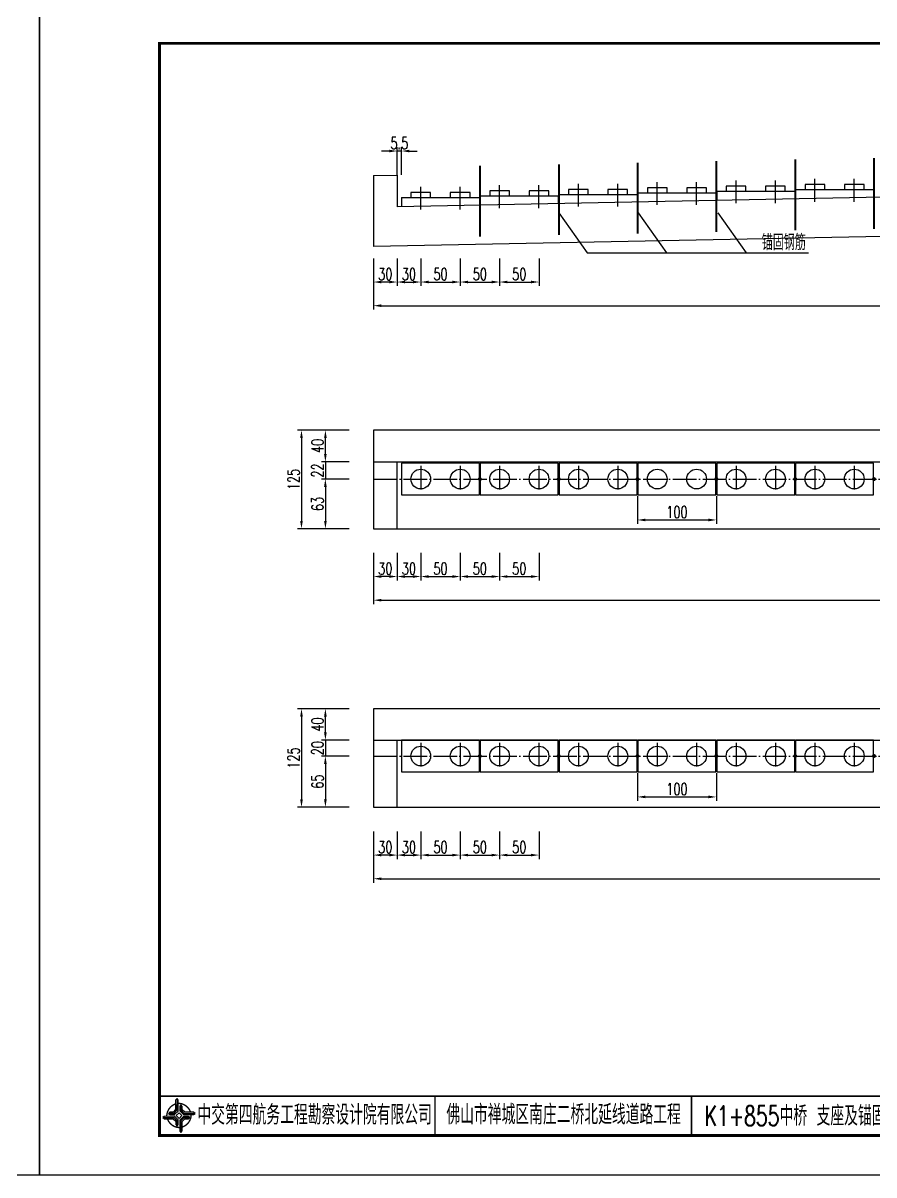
# Model space of a CAD drawing. Header units: millimetres. Extents: x -51 to 12129, y -1309 to -715.
# Drawn here: x 4145.1 to 4361, y -1308.7 to -1016.5 of the extents above; entities that cross this region are included whole.
import ezdxf
from ezdxf.enums import TextEntityAlignment as Align

# ---------------------------------------------------------------- set-up
doc = ezdxf.new("R2010")
doc.units = ezdxf.units.MM
doc.header["$LTSCALE"] = 0.25
doc.linetypes.add('ACAD_ISO04W100', pattern=[30, 24, -3, 0, -3])
for name, color, linetype in [('中心线', 3, 'ACAD_ISO04W100'), ('图框', 7, 'Continuous'), ('尺寸标注', 2, 'Continuous'), ('标注', 4, 'Continuous'), ('轮廓线', 1, 'Continuous'), ('钢筋', 6, 'Continuous')]:
    doc.layers.add(name, color=color, linetype=linetype)
doc.styles.get("Standard").update_dxf_attribs({"font": 'simplex1.shx', "width": 0.7, "bigfont": 'hztxt.shx'})
doc.dimstyles.new('比例1：10', dxfattribs={"dimtxt": 3, "dimasz": 2, "dimexe": 1, "dimexo": 2, "dimgap": 0.5, "dimtad": 1, "dimzin": 13, "dimdsep": 46, "dimtxsty": 'Standard', "dimcen": -0.09, "dimclrd": 256, "dimclre": 256, "dimclrt": 7, "dimaunit": 1, "dimadec": 0, "dimazin": 0, "dimtfac": 0.0005, "dimtix": 1, "dimtmove": 2, "dimatfit": 0, "dimldrblk": 'DIM', "dimfxl": 0, "dimtolj": 1, "dimtzin": 13, "dimarcsym": 0})
doc.dimstyles.new('比例1：25', dxfattribs={"dimtxt": 3, "dimasz": 2, "dimexe": 1, "dimexo": 1, "dimgap": 1, "dimtad": 1, "dimdec": 1, "dimlfac": 2.5, "dimzin": 9, "dimdsep": 46, "dimtxsty": 'Standard', "dimcen": -0.09, "dimclrd": 4, "dimclre": 4, "dimclrt": 7, "dimaunit": 1, "dimadec": 0, "dimazin": 0, "dimtfac": 0.0005, "dimtdec": 1, "dimtix": 1, "dimtmove": 2, "dimatfit": 3, "dimfxl": 0, "dimtolj": 1, "dimtzin": 13, "dimarcsym": 0})
doc.dimstyles.new('比例1：50', dxfattribs={"dimscale": 0, "dimtxt": 3, "dimasz": 2, "dimexe": 1, "dimexo": 1, "dimgap": 0.5, "dimtad": 1, "dimdec": 1, "dimlfac": 5, "dimzin": 13, "dimdsep": 46, "dimtxsty": 'Standard', "dimcen": -1, "dimclrd": 256, "dimclre": 256, "dimclrt": 7, "dimaunit": 1, "dimadec": 3, "dimazin": 0, "dimtfac": 0.0005, "dimtdec": 1, "dimtix": 1, "dimtmove": 2, "dimatfit": 3, "dimfxl": 0, "dimtolj": 1, "dimtzin": 13, "dimarcsym": 0})

# ---------------------------------------------------------------- blocks, each defined once
blk = doc.blocks.new('tb')
at = {"lineweight": -3}
h = blk.add_hatch(color=256, dxfattribs=at)
h.paths.add_polyline_path([(-1.23, -0.13), (-3.78, -0.14), (-4.14, -0.41), (-1.4, -0.44), (-0.56, -1.24), (-0.54, -2.62), (-0.27, -2.2), (-0.26, -1.06)])
h.paths.add_polyline_path([(0.13, -1.08), (0.14, -3.86), (0.41, -4.26), (0.44, -1.24), (1.25, -0.43), (2.66, -0.43), (2.26, -0.16), (1.07, -0.15)])
h.paths.add_polyline_path([(1.08, 0.3), (3.62, 0.3), (4.02, 0.56), (1.25, 0.57), (0.43, 1.39), (0.43, 2.8), (0.16, 2.41), (0.15, 1.24)])
h.paths.add_polyline_path([(-0.28, 1.21), (-0.28, 3.99), (-0.56, 4.39), (-0.57, 1.41), (-1.38, 0.6), (-2.74, 0.56), (-2.33, 0.3), (-1.2, 0.29)])
for p, q in [((-0.56, 4.39), (-0.57, 1.41)), ((-1.38, 0.6), (-2.74, 0.56)), ((-0.57, 1.41), (-1.38, 0.6)), ((0.43, 2.8), (0.43, 1.39)), ((0.43, 1.39), (1.25, 0.57)), ((1.25, 0.57), (4.02, 0.56)), ((-4.14, -0.41), (-1.4, -0.44)), ((-1.4, -0.44), (-0.56, -1.24)), ((-0.56, -1.24), (-0.54, -2.62)), ((0.41, -4.26), (0.44, -1.24)), ((0.44, -1.24), (1.25, -0.43)), ((1.25, -0.43), (2.66, -0.43))]:
    blk.add_line(p, q, dxfattribs=at)
at = {"lineweight": -3, "const_width": 0.35, "flags": 128}
for points in [[(-0.9, 3.02, 0.324167), (-3.16, -0.14)], [(2.88, 0.92, 0.324403), (-0.24, 3.15)], [(0.75, -2.86, 0.325418), (3.02, 0.26)], [(-2.98, -0.76, 0.322976), (0.14, -2.98)]]:
    blk.add_lwpolyline(points, format="xyb", dxfattribs=at)
at = {"lineweight": -3, "flags": 128}
for points in [[(-0.9, 3.99), (-0.9, 1.58), (-1.53, 0.91), (-2.34, 0.91), (-2.74, 0.56), (-2.33, 0.3), (-1.2, 0.29), (-0.28, 1.21), (-0.28, 3.99), (-0.56, 4.39)], [(-0.04, 0.77), (0.68, 0.04), (-0.04, -0.69), (-0.77, 0.05)], [(3.62, 0.92), (1.43, 0.92), (0.77, 1.54), (0.77, 2.38), (0.43, 2.8), (0.16, 2.41), (0.15, 1.24), (1.08, 0.3), (3.62, 0.3), (4.02, 0.56)], [(-3.73, -0.76), (-1.54, -0.76), (-0.89, -1.39), (-0.89, -2.21), (-0.54, -2.62), (-0.27, -2.2), (-0.26, -1.06), (-1.23, -0.13), (-3.78, -0.14), (-4.14, -0.41)], [(0.75, -3.85), (0.75, -1.43), (1.4, -0.78), (2.26, -0.78), (2.66, -0.43), (2.26, -0.16), (1.07, -0.15), (0.13, -1.08), (0.14, -3.86), (0.41, -4.26)]]:
    blk.add_lwpolyline(points, close=True, dxfattribs=at)
blk = doc.blocks.new('*D1069')
at = {"layer": 'Defpoints', "color": 0}
for p in [(4234.05, -1062.11), (4240.05, -1062.11), (4234.05, -1082.17)]:
    blk.add_point(p, dxfattribs=at)
at = {"layer": '标注', "lineweight": -2}
for p, q in [((4234.05, -1076.17), (4234.05, -1083.17)), ((4240.05, -1076.17), (4240.05, -1083.17)), ((4238.05, -1082.17), (4236.05, -1082.17))]:
    blk.add_line(p, q, dxfattribs=at)
at = {"layer": '标注'}
for points in [[(4236.05, -1081.83), (4236.05, -1082.5), (4234.05, -1082.17)], [(4238.05, -1081.83), (4238.05, -1082.5), (4240.05, -1082.17)]]:
    blk.add_solid(points, dxfattribs=at)
at = {"layer": '标注', "color": 7, "insert": (4237.05, -1080.17), "char_height": 3, "attachment_point": 5}
blk.add_mtext('\\A1;30', dxfattribs=at)
blk = doc.blocks.new('*D1070')
at = {"layer": 'Defpoints', "color": 0}
for p in [(4234.05, -1064.19), (4509.54, -1064.19), (4509.54, -1088.17)]:
    blk.add_point(p, dxfattribs=at)
at = {"layer": '标注', "lineweight": -2}
for p, q in [((4234.05, -1082.17), (4234.05, -1089.17)), ((4509.54, -1082.17), (4509.54, -1089.17)), ((4236.05, -1088.17), (4507.54, -1088.17))]:
    blk.add_line(p, q, dxfattribs=at)
at = {"layer": '标注'}
for points in [[(4236.05, -1087.83), (4236.05, -1088.5), (4234.05, -1088.17)], [(4507.54, -1087.83), (4507.54, -1088.5), (4509.54, -1088.17)]]:
    blk.add_solid(points, dxfattribs=at)
at = {"layer": '标注', "color": 7, "insert": (4371.79, -1086.17), "char_height": 3, "attachment_point": 5}
blk.add_mtext('\\A1;1870', dxfattribs=at)
blk = doc.blocks.new('*D1071')
at = {"layer": 'Defpoints', "color": 0}
for p in [(4240.05, -1063.07), (4246.05, -1062.95), (4246.05, -1082.17)]:
    blk.add_point(p, dxfattribs=at)
at = {"layer": '标注', "lineweight": -2}
for p, q in [((4240.05, -1076.17), (4240.05, -1083.17)), ((4246.05, -1076.17), (4246.05, -1083.17)), ((4242.05, -1082.17), (4244.05, -1082.17))]:
    blk.add_line(p, q, dxfattribs=at)
at = {"layer": '标注'}
for points in [[(4242.05, -1081.83), (4242.05, -1082.5), (4240.05, -1082.17)], [(4244.05, -1081.83), (4244.05, -1082.5), (4246.05, -1082.17)]]:
    blk.add_solid(points, dxfattribs=at)
at = {"layer": '标注', "color": 7, "insert": (4243.05, -1080.17), "char_height": 3, "attachment_point": 5}
blk.add_mtext('\\A1;30', dxfattribs=at)
blk = doc.blocks.new('*D1072')
at = {"layer": 'Defpoints', "color": 0}
for p in [(4246.05, -1062.95), (4256.05, -1062.75), (4256.05, -1082.17)]:
    blk.add_point(p, dxfattribs=at)
at = {"layer": '标注', "lineweight": -2}
for p, q in [((4246.05, -1076.17), (4246.05, -1083.17)), ((4256.05, -1076.17), (4256.05, -1083.17)), ((4248.05, -1082.17), (4254.05, -1082.17))]:
    blk.add_line(p, q, dxfattribs=at)
at = {"layer": '标注'}
for points in [[(4248.05, -1081.83), (4248.05, -1082.5), (4246.05, -1082.17)], [(4254.05, -1081.83), (4254.05, -1082.5), (4256.05, -1082.17)]]:
    blk.add_solid(points, dxfattribs=at)
at = {"layer": '标注', "color": 7, "insert": (4251.05, -1080.17), "char_height": 3, "attachment_point": 5}
blk.add_mtext('\\A1;50', dxfattribs=at)
blk = doc.blocks.new('*D1073')
at = {"layer": 'Defpoints', "color": 0}
for p in [(4256.05, -1062.75), (4266.05, -1061.6), (4266.05, -1082.17)]:
    blk.add_point(p, dxfattribs=at)
at = {"layer": '标注', "lineweight": -2}
for p, q in [((4256.05, -1076.17), (4256.05, -1083.17)), ((4266.05, -1076.17), (4266.05, -1083.17)), ((4258.05, -1082.17), (4264.05, -1082.17))]:
    blk.add_line(p, q, dxfattribs=at)
at = {"layer": '标注'}
for points in [[(4258.05, -1081.83), (4258.05, -1082.5), (4256.05, -1082.17)], [(4264.05, -1081.83), (4264.05, -1082.5), (4266.05, -1082.17)]]:
    blk.add_solid(points, dxfattribs=at)
at = {"layer": '标注', "color": 7, "insert": (4261.05, -1080.17), "char_height": 3, "attachment_point": 5}
blk.add_mtext('\\A1;50', dxfattribs=at)
blk = doc.blocks.new('*D1074')
at = {"layer": 'Defpoints', "color": 0}
for p in [(4266.05, -1061.6), (4276.05, -1061.6), (4276.05, -1082.17)]:
    blk.add_point(p, dxfattribs=at)
at = {"layer": '标注', "lineweight": -2}
for p, q in [((4266.05, -1076.17), (4266.05, -1083.17)), ((4276.05, -1076.17), (4276.05, -1083.17)), ((4268.05, -1082.17), (4274.05, -1082.17))]:
    blk.add_line(p, q, dxfattribs=at)
at = {"layer": '标注'}
for points in [[(4268.05, -1081.83), (4268.05, -1082.5), (4266.05, -1082.17)], [(4274.05, -1081.83), (4274.05, -1082.5), (4276.05, -1082.17)]]:
    blk.add_solid(points, dxfattribs=at)
at = {"layer": '标注', "color": 7, "insert": (4271.05, -1080.17), "char_height": 3, "attachment_point": 5}
blk.add_mtext('\\A1;50', dxfattribs=at)
blk = doc.blocks.new('*D1082')
at = {"layer": 'Defpoints', "color": 0}
for p in [(4240.05, -1048.94), (4240.05, -1060.73), (4241.15, -1060.73)]:
    blk.add_point(p, dxfattribs=at)
at = {"layer": '标注', "lineweight": -2}
for p, q in [((4240.05, -1054.94), (4240.05, -1047.94)), ((4241.15, -1054.94), (4241.15, -1047.94)), ((4238.05, -1048.94), (4236.05, -1048.94)), ((4241.15, -1048.94), (4240.05, -1048.94)), ((4243.15, -1048.94), (4245.15, -1048.94))]:
    blk.add_line(p, q, dxfattribs=at)
at = {"layer": '标注'}
for points in [[(4238.05, -1048.61), (4238.05, -1049.27), (4240.05, -1048.94)], [(4243.15, -1048.61), (4243.15, -1049.27), (4241.15, -1048.94)]]:
    blk.add_solid(points, dxfattribs=at)
at = {"layer": '标注', "color": 7, "insert": (4240.6, -1046.94), "char_height": 3, "attachment_point": 5}
blk.add_mtext('\\A1;5.5', dxfattribs=at)
blk = doc.blocks.new('*D1084')
at = {"layer": 'Defpoints', "color": 0}
for p in [(4234.05, -1207.46), (4240.05, -1207.46), (4234.05, -1227.52)]:
    blk.add_point(p, dxfattribs=at)
at = {"layer": '标注', "lineweight": -2}
for p, q in [((4234.05, -1221.52), (4234.05, -1228.52)), ((4240.05, -1221.52), (4240.05, -1228.52)), ((4238.05, -1227.52), (4236.05, -1227.52))]:
    blk.add_line(p, q, dxfattribs=at)
at = {"layer": '标注'}
for points in [[(4236.05, -1227.19), (4236.05, -1227.85), (4234.05, -1227.52)], [(4238.05, -1227.19), (4238.05, -1227.85), (4240.05, -1227.52)]]:
    blk.add_solid(points, dxfattribs=at)
at = {"layer": '标注', "color": 7, "insert": (4237.05, -1225.52), "char_height": 3, "attachment_point": 5}
blk.add_mtext('\\A1;30', dxfattribs=at)
blk = doc.blocks.new('*D1085')
at = {"layer": 'Defpoints', "color": 0}
for p in [(4234.05, -1209.54), (4509.54, -1209.54), (4509.54, -1233.52)]:
    blk.add_point(p, dxfattribs=at)
at = {"layer": '标注', "lineweight": -2}
for p, q in [((4234.05, -1227.52), (4234.05, -1234.52)), ((4509.54, -1227.52), (4509.54, -1234.52)), ((4236.05, -1233.52), (4507.54, -1233.52))]:
    blk.add_line(p, q, dxfattribs=at)
at = {"layer": '标注'}
for points in [[(4236.05, -1233.19), (4236.05, -1233.85), (4234.05, -1233.52)], [(4507.54, -1233.19), (4507.54, -1233.85), (4509.54, -1233.52)]]:
    blk.add_solid(points, dxfattribs=at)
at = {"layer": '标注', "color": 7, "insert": (4371.79, -1231.52), "char_height": 3, "attachment_point": 5}
blk.add_mtext('\\A1;1870', dxfattribs=at)
blk = doc.blocks.new('*D1086')
at = {"layer": 'Defpoints', "color": 0}
for p in [(4240.05, -1208.42), (4246.05, -1208.3), (4246.05, -1227.52)]:
    blk.add_point(p, dxfattribs=at)
at = {"layer": '标注', "lineweight": -2}
for p, q in [((4240.05, -1221.52), (4240.05, -1228.52)), ((4246.05, -1221.52), (4246.05, -1228.52)), ((4242.05, -1227.52), (4244.05, -1227.52))]:
    blk.add_line(p, q, dxfattribs=at)
at = {"layer": '标注'}
for points in [[(4242.05, -1227.19), (4242.05, -1227.85), (4240.05, -1227.52)], [(4244.05, -1227.19), (4244.05, -1227.85), (4246.05, -1227.52)]]:
    blk.add_solid(points, dxfattribs=at)
at = {"layer": '标注', "color": 7, "insert": (4243.05, -1225.52), "char_height": 3, "attachment_point": 5}
blk.add_mtext('\\A1;30', dxfattribs=at)
blk = doc.blocks.new('*D1087')
at = {"layer": 'Defpoints', "color": 0}
for p in [(4246.05, -1208.3), (4256.05, -1208.1), (4256.05, -1227.52)]:
    blk.add_point(p, dxfattribs=at)
at = {"layer": '标注', "lineweight": -2}
for p, q in [((4246.05, -1221.52), (4246.05, -1228.52)), ((4256.05, -1221.52), (4256.05, -1228.52)), ((4248.05, -1227.52), (4254.05, -1227.52))]:
    blk.add_line(p, q, dxfattribs=at)
at = {"layer": '标注'}
for points in [[(4248.05, -1227.19), (4248.05, -1227.85), (4246.05, -1227.52)], [(4254.05, -1227.19), (4254.05, -1227.85), (4256.05, -1227.52)]]:
    blk.add_solid(points, dxfattribs=at)
at = {"layer": '标注', "color": 7, "insert": (4251.05, -1225.52), "char_height": 3, "attachment_point": 5}
blk.add_mtext('\\A1;50', dxfattribs=at)
blk = doc.blocks.new('*D1088')
at = {"layer": 'Defpoints', "color": 0}
for p in [(4256.05, -1208.1), (4266.05, -1206.96), (4266.05, -1227.52)]:
    blk.add_point(p, dxfattribs=at)
at = {"layer": '标注', "lineweight": -2}
for p, q in [((4256.05, -1221.52), (4256.05, -1228.52)), ((4266.05, -1221.52), (4266.05, -1228.52)), ((4258.05, -1227.52), (4264.05, -1227.52))]:
    blk.add_line(p, q, dxfattribs=at)
at = {"layer": '标注'}
for points in [[(4258.05, -1227.19), (4258.05, -1227.85), (4256.05, -1227.52)], [(4264.05, -1227.19), (4264.05, -1227.85), (4266.05, -1227.52)]]:
    blk.add_solid(points, dxfattribs=at)
at = {"layer": '标注', "color": 7, "insert": (4261.05, -1225.52), "char_height": 3, "attachment_point": 5}
blk.add_mtext('\\A1;50', dxfattribs=at)
blk = doc.blocks.new('*D1089')
at = {"layer": 'Defpoints', "color": 0}
for p in [(4266.05, -1206.96), (4276.05, -1206.96), (4276.05, -1227.52)]:
    blk.add_point(p, dxfattribs=at)
at = {"layer": '标注', "lineweight": -2}
for p, q in [((4266.05, -1221.52), (4266.05, -1228.52)), ((4276.05, -1221.52), (4276.05, -1228.52)), ((4268.05, -1227.52), (4274.05, -1227.52))]:
    blk.add_line(p, q, dxfattribs=at)
at = {"layer": '标注'}
for points in [[(4268.05, -1227.19), (4268.05, -1227.85), (4266.05, -1227.52)], [(4274.05, -1227.19), (4274.05, -1227.85), (4276.05, -1227.52)]]:
    blk.add_solid(points, dxfattribs=at)
at = {"layer": '标注', "color": 7, "insert": (4271.05, -1225.52), "char_height": 3, "attachment_point": 5}
blk.add_mtext('\\A1;50', dxfattribs=at)
blk = doc.blocks.new('*D1097')
at = {"layer": 'Defpoints', "color": 0}
for p in [(4221.85, -1190.39), (4234.05, -1190.39), (4234.05, -1198.39)]:
    blk.add_point(p, dxfattribs=at)
at = {"layer": '标注', "lineweight": -2}
for p, q in [((4227.85, -1190.39), (4220.85, -1190.39)), ((4221.85, -1196.39), (4221.85, -1192.39)), ((4227.85, -1198.39), (4220.85, -1198.39))]:
    blk.add_line(p, q, dxfattribs=at)
at = {"layer": '标注'}
for points in [[(4221.51, -1192.39), (4222.18, -1192.39), (4221.85, -1190.39)], [(4221.51, -1196.39), (4222.18, -1196.39), (4221.85, -1198.39)]]:
    blk.add_solid(points, dxfattribs=at)
at = {"layer": '标注', "color": 7, "insert": (4219.85, -1194.39), "char_height": 3, "attachment_point": 5, "rotation": 90}
blk.add_mtext('\\A1;40', dxfattribs=at)
blk = doc.blocks.new('*D1098')
at = {"layer": 'Defpoints', "color": 0}
for p in [(4234.05, -1198.39), (4221.85, -1202.39), (4234.05, -1202.39)]:
    blk.add_point(p, dxfattribs=at)
at = {"layer": '标注', "lineweight": -2}
for p, q in [((4221.85, -1196.39), (4221.85, -1194.39)), ((4227.85, -1198.39), (4220.85, -1198.39)), ((4221.85, -1198.39), (4221.85, -1202.39)), ((4227.85, -1202.39), (4220.85, -1202.39)), ((4221.85, -1204.39), (4221.85, -1206.39))]:
    blk.add_line(p, q, dxfattribs=at)
at = {"layer": '标注'}
for points in [[(4221.51, -1196.39), (4222.18, -1196.39), (4221.85, -1198.39)], [(4221.51, -1204.39), (4222.18, -1204.39), (4221.85, -1202.39)]]:
    blk.add_solid(points, dxfattribs=at)
at = {"layer": '标注', "color": 7, "insert": (4219.85, -1200.39), "char_height": 3, "attachment_point": 5, "rotation": 90}
blk.add_mtext('\\A1;20', dxfattribs=at)
blk = doc.blocks.new('*D1099')
at = {"layer": 'Defpoints', "color": 0}
for p in [(4234.05, -1202.39), (4221.85, -1215.39), (4234.05, -1215.39)]:
    blk.add_point(p, dxfattribs=at)
at = {"layer": '标注', "lineweight": -2}
for p, q in [((4227.85, -1202.39), (4220.85, -1202.39)), ((4221.85, -1204.39), (4221.85, -1213.39)), ((4227.85, -1215.39), (4220.85, -1215.39))]:
    blk.add_line(p, q, dxfattribs=at)
at = {"layer": '标注'}
for points in [[(4221.51, -1204.39), (4222.18, -1204.39), (4221.85, -1202.39)], [(4221.51, -1213.39), (4222.18, -1213.39), (4221.85, -1215.39)]]:
    blk.add_solid(points, dxfattribs=at)
at = {"layer": '标注', "color": 7, "insert": (4219.85, -1208.89), "char_height": 3, "attachment_point": 5, "rotation": 90}
blk.add_mtext('\\A1;65', dxfattribs=at)
blk = doc.blocks.new('*D1100')
at = {"layer": 'Defpoints', "color": 0}
for p in [(4234.05, -1190.39), (4215.78, -1215.39), (4234.05, -1215.39)]:
    blk.add_point(p, dxfattribs=at)
at = {"layer": '标注', "lineweight": -2}
for p, q in [((4221.78, -1190.39), (4214.78, -1190.39)), ((4215.78, -1192.39), (4215.78, -1213.39)), ((4221.78, -1215.39), (4214.78, -1215.39))]:
    blk.add_line(p, q, dxfattribs=at)
at = {"layer": '标注'}
for points in [[(4215.44, -1192.39), (4216.11, -1192.39), (4215.78, -1190.39)], [(4215.44, -1213.39), (4216.11, -1213.39), (4215.78, -1215.39)]]:
    blk.add_solid(points, dxfattribs=at)
at = {"layer": '标注', "color": 7, "insert": (4213.78, -1202.89), "char_height": 3, "attachment_point": 5, "rotation": 90}
blk.add_mtext('\\A1;125', dxfattribs=at)
blk = doc.blocks.new('*D1101')
at = {"layer": 'Defpoints', "color": 0}
for p in [(4234.05, -1136.81), (4240.05, -1136.81), (4234.05, -1156.87)]:
    blk.add_point(p, dxfattribs=at)
at = {"layer": '标注', "lineweight": -2}
for p, q in [((4234.05, -1150.87), (4234.05, -1157.87)), ((4240.05, -1150.87), (4240.05, -1157.87)), ((4238.05, -1156.87), (4236.05, -1156.87))]:
    blk.add_line(p, q, dxfattribs=at)
at = {"layer": '标注'}
for points in [[(4236.05, -1156.54), (4236.05, -1157.21), (4234.05, -1156.87)], [(4238.05, -1156.54), (4238.05, -1157.21), (4240.05, -1156.87)]]:
    blk.add_solid(points, dxfattribs=at)
at = {"layer": '标注', "color": 7, "insert": (4237.05, -1154.87), "char_height": 3, "attachment_point": 5}
blk.add_mtext('\\A1;30', dxfattribs=at)
blk = doc.blocks.new('*D1102')
at = {"layer": 'Defpoints', "color": 0}
for p in [(4234.05, -1138.9), (4509.54, -1138.9), (4509.54, -1162.87)]:
    blk.add_point(p, dxfattribs=at)
at = {"layer": '标注', "lineweight": -2}
for p, q in [((4234.05, -1156.87), (4234.05, -1163.87)), ((4509.54, -1156.87), (4509.54, -1163.87)), ((4236.05, -1162.87), (4507.54, -1162.87))]:
    blk.add_line(p, q, dxfattribs=at)
at = {"layer": '标注'}
for points in [[(4236.05, -1162.54), (4236.05, -1163.21), (4234.05, -1162.87)], [(4507.54, -1162.54), (4507.54, -1163.21), (4509.54, -1162.87)]]:
    blk.add_solid(points, dxfattribs=at)
at = {"layer": '标注', "color": 7, "insert": (4371.79, -1160.87), "char_height": 3, "attachment_point": 5}
blk.add_mtext('\\A1;1870', dxfattribs=at)
blk = doc.blocks.new('*D1103')
at = {"layer": 'Defpoints', "color": 0}
for p in [(4240.05, -1137.78), (4246.05, -1137.66), (4246.05, -1156.87)]:
    blk.add_point(p, dxfattribs=at)
at = {"layer": '标注', "lineweight": -2}
for p, q in [((4240.05, -1150.87), (4240.05, -1157.87)), ((4246.05, -1150.87), (4246.05, -1157.87)), ((4242.05, -1156.87), (4244.05, -1156.87))]:
    blk.add_line(p, q, dxfattribs=at)
at = {"layer": '标注'}
for points in [[(4242.05, -1156.54), (4242.05, -1157.21), (4240.05, -1156.87)], [(4244.05, -1156.54), (4244.05, -1157.21), (4246.05, -1156.87)]]:
    blk.add_solid(points, dxfattribs=at)
at = {"layer": '标注', "color": 7, "insert": (4243.05, -1154.87), "char_height": 3, "attachment_point": 5}
blk.add_mtext('\\A1;30', dxfattribs=at)
blk = doc.blocks.new('*D1104')
at = {"layer": 'Defpoints', "color": 0}
for p in [(4246.05, -1137.66), (4256.05, -1137.46), (4256.05, -1156.87)]:
    blk.add_point(p, dxfattribs=at)
at = {"layer": '标注', "lineweight": -2}
for p, q in [((4246.05, -1150.87), (4246.05, -1157.87)), ((4256.05, -1150.87), (4256.05, -1157.87)), ((4248.05, -1156.87), (4254.05, -1156.87))]:
    blk.add_line(p, q, dxfattribs=at)
at = {"layer": '标注'}
for points in [[(4248.05, -1156.54), (4248.05, -1157.21), (4246.05, -1156.87)], [(4254.05, -1156.54), (4254.05, -1157.21), (4256.05, -1156.87)]]:
    blk.add_solid(points, dxfattribs=at)
at = {"layer": '标注', "color": 7, "insert": (4251.05, -1154.87), "char_height": 3, "attachment_point": 5}
blk.add_mtext('\\A1;50', dxfattribs=at)
blk = doc.blocks.new('*D1105')
at = {"layer": 'Defpoints', "color": 0}
for p in [(4266.05, -1136.31), (4256.05, -1137.46), (4266.05, -1156.87)]:
    blk.add_point(p, dxfattribs=at)
at = {"layer": '标注', "lineweight": -2}
for p, q in [((4256.05, -1150.87), (4256.05, -1157.87)), ((4266.05, -1150.87), (4266.05, -1157.87)), ((4258.05, -1156.87), (4264.05, -1156.87))]:
    blk.add_line(p, q, dxfattribs=at)
at = {"layer": '标注'}
for points in [[(4258.05, -1156.54), (4258.05, -1157.21), (4256.05, -1156.87)], [(4264.05, -1156.54), (4264.05, -1157.21), (4266.05, -1156.87)]]:
    blk.add_solid(points, dxfattribs=at)
at = {"layer": '标注', "color": 7, "insert": (4261.05, -1154.87), "char_height": 3, "attachment_point": 5}
blk.add_mtext('\\A1;50', dxfattribs=at)
blk = doc.blocks.new('*D1106')
at = {"layer": 'Defpoints', "color": 0}
for p in [(4266.05, -1136.31), (4276.05, -1136.31), (4276.05, -1156.87)]:
    blk.add_point(p, dxfattribs=at)
at = {"layer": '标注', "lineweight": -2}
for p, q in [((4266.05, -1150.87), (4266.05, -1157.87)), ((4276.05, -1150.87), (4276.05, -1157.87)), ((4268.05, -1156.87), (4274.05, -1156.87))]:
    blk.add_line(p, q, dxfattribs=at)
at = {"layer": '标注'}
for points in [[(4268.05, -1156.54), (4268.05, -1157.21), (4266.05, -1156.87)], [(4274.05, -1156.54), (4274.05, -1157.21), (4276.05, -1156.87)]]:
    blk.add_solid(points, dxfattribs=at)
at = {"layer": '标注', "color": 7, "insert": (4271.05, -1154.87), "char_height": 3, "attachment_point": 5}
blk.add_mtext('\\A1;50', dxfattribs=at)
blk = doc.blocks.new('*D1115')
at = {"layer": 'Defpoints', "color": 0}
for p in [(4221.85, -1119.75), (4234.05, -1119.75), (4234.05, -1127.75)]:
    blk.add_point(p, dxfattribs=at)
at = {"layer": '标注', "lineweight": -2}
for p, q in [((4227.85, -1119.75), (4220.85, -1119.75)), ((4221.85, -1125.75), (4221.85, -1121.75)), ((4227.85, -1127.75), (4220.85, -1127.75))]:
    blk.add_line(p, q, dxfattribs=at)
at = {"layer": '标注'}
for points in [[(4221.51, -1121.75), (4222.18, -1121.75), (4221.85, -1119.75)], [(4221.51, -1125.75), (4222.18, -1125.75), (4221.85, -1127.75)]]:
    blk.add_solid(points, dxfattribs=at)
at = {"layer": '标注', "color": 7, "insert": (4219.85, -1123.75), "char_height": 3, "attachment_point": 5, "rotation": 90}
blk.add_mtext('\\A1;40', dxfattribs=at)
blk = doc.blocks.new('*D1116')
at = {"layer": 'Defpoints', "color": 0}
for p in [(4234.05, -1127.75), (4221.83, -1132.15), (4233.56, -1132.15)]:
    blk.add_point(p, dxfattribs=at)
at = {"layer": '标注', "lineweight": -2}
for p, q in [((4221.83, -1125.75), (4221.83, -1123.75)), ((4227.83, -1127.75), (4220.83, -1127.75)), ((4221.83, -1127.75), (4221.83, -1132.15)), ((4227.83, -1132.15), (4220.83, -1132.15)), ((4221.83, -1134.15), (4221.83, -1136.15))]:
    blk.add_line(p, q, dxfattribs=at)
at = {"layer": '标注'}
for points in [[(4221.5, -1125.75), (4222.17, -1125.75), (4221.83, -1127.75)], [(4221.5, -1134.15), (4222.17, -1134.15), (4221.83, -1132.15)]]:
    blk.add_solid(points, dxfattribs=at)
at = {"layer": '标注', "color": 7, "insert": (4219.83, -1129.95), "char_height": 3, "attachment_point": 5, "rotation": 90}
blk.add_mtext('\\A1;22', dxfattribs=at)
blk = doc.blocks.new('*D1117')
at = {"layer": 'Defpoints', "color": 0}
for p in [(4234.05, -1132.15), (4221.85, -1144.75), (4234.05, -1144.75)]:
    blk.add_point(p, dxfattribs=at)
at = {"layer": '标注', "lineweight": -2}
for p, q in [((4227.85, -1132.15), (4220.85, -1132.15)), ((4221.85, -1134.15), (4221.85, -1142.75)), ((4227.85, -1144.75), (4220.85, -1144.75))]:
    blk.add_line(p, q, dxfattribs=at)
at = {"layer": '标注'}
for points in [[(4221.51, -1134.15), (4222.18, -1134.15), (4221.85, -1132.15)], [(4221.51, -1142.75), (4222.18, -1142.75), (4221.85, -1144.75)]]:
    blk.add_solid(points, dxfattribs=at)
at = {"layer": '标注', "color": 7, "insert": (4219.85, -1138.45), "char_height": 3, "attachment_point": 5, "rotation": 90}
blk.add_mtext('\\A1;63', dxfattribs=at)
blk = doc.blocks.new('*D1114')
at = {"layer": 'Defpoints', "color": 0}
for p in [(4234.05, -1119.75), (4215.78, -1144.75), (4234.05, -1144.75)]:
    blk.add_point(p, dxfattribs=at)
at = {"layer": '标注', "lineweight": -2}
for p, q in [((4221.78, -1119.75), (4214.78, -1119.75)), ((4215.78, -1121.75), (4215.78, -1142.75)), ((4221.78, -1144.75), (4214.78, -1144.75))]:
    blk.add_line(p, q, dxfattribs=at)
at = {"layer": '标注'}
for points in [[(4215.44, -1121.75), (4216.11, -1121.75), (4215.78, -1119.75)], [(4215.44, -1142.75), (4216.11, -1142.75), (4215.78, -1144.75)]]:
    blk.add_solid(points, dxfattribs=at)
at = {"layer": '标注', "color": 7, "insert": (4213.78, -1132.25), "char_height": 3, "attachment_point": 5, "rotation": 90}
blk.add_mtext('\\A1;125', dxfattribs=at)
blk = doc.blocks.new('*D1770')
at = {"layer": 'Defpoints', "color": 0}
for p in [(6802.01, -1239.17), (1359.98, -1242.17), (6754.34, -1242.17)]:
    blk.add_point(p, dxfattribs=at)
at = {"layer": '标注', "color": 4, "lineweight": -2}
for p, q in [((6754.34, -1237.17), (6754.34, -1235.17)), ((6760.34, -1239.17), (6753.34, -1239.17)), ((6754.34, -1239.17), (6754.34, -1242.17)), ((6748.34, -1242.17), (6755.34, -1242.17)), ((6754.34, -1244.17), (6754.34, -1246.17))]:
    blk.add_line(p, q, dxfattribs=at)
at = {"layer": '标注', "color": 4}
for points in [[(6754.01, -1237.17), (6754.67, -1237.17), (6754.34, -1239.17)], [(6754.01, -1244.17), (6754.67, -1244.17), (6754.34, -1242.17)]]:
    blk.add_solid(points, dxfattribs=at)
at = {"layer": '标注', "color": 7, "insert": (6751.84, -1240.67), "char_height": 3, "attachment_point": 5, "rotation": 90}
blk.add_mtext('\\A1;7.5', dxfattribs=at)
blk = doc.blocks.new('*D1794')
at = {"layer": 'Defpoints', "color": 0}
for p in [(1756.54, -1110.45), (8019.91, -1110.45), (8028.04, -1115.45)]:
    blk.add_point(p, dxfattribs=at)
at = {"layer": '标注', "lineweight": -2}
for p, q in [((8019.91, -1108.45), (8019.91, -1106.45)), ((8013.91, -1110.45), (8020.91, -1110.45)), ((8019.91, -1115.45), (8019.91, -1110.45)), ((8025.91, -1115.45), (8018.91, -1115.45)), ((8019.91, -1117.45), (8019.91, -1119.45))]:
    blk.add_line(p, q, dxfattribs=at)
at = {"layer": '标注'}
for points in [[(8019.58, -1108.45), (8020.25, -1108.45), (8019.91, -1110.45)], [(8019.58, -1117.45), (8020.25, -1117.45), (8019.91, -1115.45)]]:
    blk.add_solid(points, dxfattribs=at)
at = {"layer": '标注', "color": 7, "insert": (8017.91, -1112.95), "char_height": 3, "attachment_point": 5, "rotation": 90}
blk.add_mtext('\\A1;5', dxfattribs=at)
blk = doc.blocks.new('DIM')
blk.add_lwpolyline([(-1, -0.1, 0.2, 0, 0), (0, 0, 0, 0, 0)], format="xyseb")
blk = doc.blocks.new('123')
at = {"layer": '图框', "color": 2}
blk.add_lwpolyline([(369.33, -1011.65), (369.33, -714.65), (-50.67, -714.65), (-50.67, -1011.65)], close=True, dxfattribs=at)
blk = doc.blocks.new('*D2522')
at = {"layer": 'Defpoints', "color": 0}
for p in [(4301.05, -1132.15), (4321.05, -1132.15), (4321.05, -1142.52)]:
    blk.add_point(p, dxfattribs=at)
at = {"layer": '标注', "lineweight": -2}
for p, q in [((4301.05, -1136.52), (4301.05, -1143.52)), ((4321.05, -1136.52), (4321.05, -1143.52)), ((4303.05, -1142.52), (4319.05, -1142.52))]:
    blk.add_line(p, q, dxfattribs=at)
at = {"layer": '标注'}
for points in [[(4303.05, -1142.19), (4303.05, -1142.86), (4301.05, -1142.52)], [(4319.05, -1142.19), (4319.05, -1142.86), (4321.05, -1142.52)]]:
    blk.add_solid(points, dxfattribs=at)
at = {"layer": '标注', "color": 7, "insert": (4311.05, -1140.52), "char_height": 3, "attachment_point": 5}
blk.add_mtext('\\A1;100', dxfattribs=at)
blk = doc.blocks.new('*D2528')
at = {"layer": 'Defpoints', "color": 0}
for p in [(4301.05, -1202.39), (4321.05, -1202.39), (4321.05, -1212.77)]:
    blk.add_point(p, dxfattribs=at)
at = {"layer": '标注', "lineweight": -2}
for p, q in [((4301.05, -1206.77), (4301.05, -1213.77)), ((4321.05, -1206.77), (4321.05, -1213.77)), ((4303.05, -1212.77), (4319.05, -1212.77))]:
    blk.add_line(p, q, dxfattribs=at)
at = {"layer": '标注'}
for points in [[(4303.05, -1212.43), (4303.05, -1213.1), (4301.05, -1212.77)], [(4319.05, -1212.43), (4319.05, -1213.1), (4321.05, -1212.77)]]:
    blk.add_solid(points, dxfattribs=at)
at = {"layer": '标注', "color": 7, "insert": (4311.05, -1210.77), "char_height": 3, "attachment_point": 5}
blk.add_mtext('\\A1;100', dxfattribs=at)

msp = doc.modelspace()

# ---------------------------------------------------------------- linework, layer by layer
for points, const_width in [([(4559.75412, -1021.65472), (4179.75412, -1021.65472), (4179.75412, -1298.65472), (4559.75412, -1298.65472), (4559.75412, -1021.65472)], 0.7), ([(4179.75412, -1288.65472), (4559.75412, -1288.65472)], 0.4)]:
    msp.add_lwpolyline(points, dxfattribs=dict(const_width=const_width))
at = {"layer": '中心线'}
for p, q in [((4246.04659, -1128.7992), (4246.04659, -1135.49887)), ((4256.04659, -1128.7992), (4256.04659, -1135.49887)), ((4266.04659, -1128.7992), (4266.04659, -1135.49887)), ((4276.04659, -1128.7992), (4276.04659, -1135.49887)), ((4286.04659, -1128.7992), (4286.04659, -1135.49887)), ((4296.04659, -1128.7992), (4296.04659, -1135.49887)), ((4326.04659, -1128.7992), (4326.04659, -1135.49887)), ((4336.04659, -1128.7992), (4336.04659, -1135.49887)), ((4346.04659, -1128.7992), (4346.04659, -1135.49887)), ((4356.04659, -1128.7992), (4356.04659, -1135.49887)), ((4234.04659, -1132.14904), (4509.53635, -1132.14904)), ((4246.04659, -1199.04341), (4246.04659, -1205.74308)), ((4256.04659, -1199.04341), (4256.04659, -1205.74308)), ((4266.04659, -1199.04341), (4266.04659, -1205.74308)), ((4276.04659, -1199.04341), (4276.04659, -1205.74308)), ((4286.04659, -1199.04341), (4286.04659, -1205.74308)), ((4296.04659, -1199.04341), (4296.04659, -1205.74308)), ((4306.04659, -1199.04341), (4306.04659, -1205.74308)), ((4316.04659, -1199.04341), (4316.04659, -1205.74308)), ((4326.04659, -1199.04341), (4326.04659, -1205.74308)), ((4336.04659, -1199.04341), (4336.04659, -1205.74308)), ((4346.04659, -1199.04341), (4346.04659, -1205.74308)), ((4356.04659, -1199.04341), (4356.04659, -1205.74308)), ((4234.04659, -1202.39325), (4509.53635, -1202.39325))]:
    msp.add_line(p, q, dxfattribs=at)
at = {"layer": '图框', "const_width": 0.4}
for points in [[(4249.64754, -1288.65472), (4249.64754, -1298.65472)], [(4314.75412, -1298.65472), (4314.75412, -1288.65472)]]:
    msp.add_lwpolyline(points, dxfattribs=at)
at = {"layer": '尺寸标注', "color": 0, "linetype": 'Continuous'}
for p, q in [((4234.04659, -1055.18778), (4240.04406, -1055.06813)), ((4234.04659, -1055.18778), (4234.04659, -1073.18778)), ((4240.04406, -1055.06813), (4240.04659, -1063.06808)), ((4371.04649, -1060.45467), (4240.04659, -1063.06808)), ((4261.14573, -1060.32909), (4261.14646, -1062.64714)), ((4261.14573, -1060.32909), (4280.94573, -1060.32909)), ((4280.94573, -1060.32909), (4280.94634, -1062.25214)), ((4281.1456, -1059.9301), (4281.14634, -1062.24815)), ((4281.1456, -1059.9301), (4300.9456, -1059.9301)), ((4300.9456, -1059.9301), (4300.94621, -1061.85315)), ((4301.14548, -1059.5311), (4301.14621, -1061.84916)), ((4301.14548, -1059.5311), (4320.94548, -1059.5311)), ((4320.94548, -1059.5311), (4320.94609, -1061.45416)), ((4321.14535, -1059.13211), (4321.14608, -1061.45017)), ((4321.14535, -1059.13211), (4340.94535, -1059.13211)), ((4340.94535, -1059.13211), (4340.94596, -1061.05516)), ((4341.14522, -1058.73312), (4341.14596, -1061.05117)), ((4341.14522, -1058.73312), (4360.94523, -1058.73312)), ((4360.94523, -1058.73312), (4360.94583, -1060.65617)), ((4241.14585, -1060.72808), (4260.94585, -1060.72808)), ((4241.14585, -1060.72808), (4241.14659, -1063.04614)), ((4260.94585, -1060.72808), (4260.94646, -1062.65113)), ((4371.04649, -1070.45467), (4234.04659, -1073.18778)), ((4371.04649, -1119.74904), (4234.04659, -1119.74904)), ((4234.04659, -1119.74904), (4234.04659, -1144.74904)), ((4234.04659, -1127.74904), (4371.04649, -1127.74904)), ((4240.04659, -1144.74904), (4240.04659, -1127.74904)), ((4234.04659, -1144.74904), (4371.04649, -1144.74904)), ((4234.04659, -1190.39325), (4234.04659, -1215.39325)), ((4371.04649, -1190.39325), (4234.04659, -1190.39325)), ((4234.04659, -1198.39325), (4371.04649, -1198.39325)), ((4240.04659, -1215.39325), (4240.04659, -1198.39325)), ((4234.04659, -1215.39325), (4371.04649, -1215.39325))]:
    msp.add_line(p, q, dxfattribs=at)
for points in [[(4241.14659, -1136.14904), (4260.94659, -1136.14904), (4260.94659, -1128.14904), (4241.14659, -1128.14904)], [(4261.14659, -1136.14904), (4280.94659, -1136.14904), (4280.94659, -1128.14904), (4261.14659, -1128.14904)], [(4281.14659, -1136.14904), (4300.94659, -1136.14904), (4300.94659, -1128.14904), (4281.14659, -1128.14904)], [(4301.14659, -1136.14904), (4320.94659, -1136.14904), (4320.94659, -1128.14904), (4301.14659, -1128.14904)], [(4321.14659, -1136.14904), (4340.94659, -1136.14904), (4340.94659, -1128.14904), (4321.14659, -1128.14904)], [(4341.14659, -1136.14904), (4360.94659, -1136.14904), (4360.94659, -1128.14904), (4341.14659, -1128.14904)], [(4241.14659, -1206.39325), (4260.94659, -1206.39325), (4260.94659, -1198.39325), (4241.14659, -1198.39325)], [(4261.14659, -1206.39325), (4280.94659, -1206.39325), (4280.94659, -1198.39325), (4261.14659, -1198.39325)], [(4281.14659, -1206.39325), (4300.94659, -1206.39325), (4300.94659, -1198.39325), (4281.14659, -1198.39325)], [(4301.14659, -1206.39325), (4320.94659, -1206.39325), (4320.94659, -1198.39325), (4301.14659, -1198.39325)], [(4321.14659, -1206.39325), (4340.94659, -1206.39325), (4340.94659, -1198.39325), (4321.14659, -1198.39325)], [(4341.14659, -1206.39325), (4360.94659, -1206.39325), (4360.94659, -1198.39325), (4341.14659, -1198.39325)]]:
    msp.add_lwpolyline(points, close=True, dxfattribs=at)
at = {"layer": '标注'}
for p, q in [((4266.04573, -1063.39459), (4266.04573, -1057.62725)), ((4276.04573, -1063.39459), (4276.04573, -1057.62725)), ((4286.0456, -1062.9956), (4286.0456, -1057.22826)), ((4296.0456, -1062.9956), (4296.0456, -1057.22826)), ((4306.04548, -1062.59661), (4306.04548, -1056.82927)), ((4316.04548, -1062.59661), (4316.04548, -1056.82927)), ((4326.04535, -1062.19762), (4326.04535, -1056.43028)), ((4336.04535, -1062.19762), (4336.04535, -1056.43028)), ((4346.04522, -1061.79862), (4346.04522, -1056.03128)), ((4356.04522, -1061.79862), (4356.04522, -1056.03128)), ((4246.04585, -1063.79359), (4246.04585, -1058.02625)), ((4256.04585, -1063.79359), (4256.04585, -1058.02625)), ((4281.08328, -1064.58589), (4288.2881, -1074.73798)), ((4301.23348, -1064.58589), (4308.4383, -1074.73798)), ((4321.38368, -1064.58589), (4328.5885, -1074.73798)), ((4288.2881, -1074.73798), (4344.47458, -1074.73798)), ((4260.94659, -1132.14904), (4261.14659, -1132.14904)), ((4260.94659, -1202.39325), (4261.14659, -1202.39325)), ((4300.94659, -1202.39325), (4301.14659, -1202.39325)), ((4340.94659, -1202.39325), (4341.14659, -1202.39325))]:
    msp.add_line(p, q, dxfattribs=at)
at = {"layer": '标注', "const_width": 0.5}
for points in [[(4301.08315, -1069.88416), (4301.08315, -1051.88056)], [(4321.08303, -1069.48517), (4321.08303, -1051.48157)], [(4341.0829, -1069.08618), (4341.0829, -1051.08258)], [(4361.08277, -1068.68718), (4361.08277, -1050.68358)], [(4261.0834, -1070.68215), (4261.0834, -1052.67855)], [(4281.08328, -1070.28315), (4281.08328, -1052.27955)]]:
    msp.add_lwpolyline(points, dxfattribs=at)
at = {"layer": '轮廓线', "linetype": 'Continuous'}
for points in [[(4348.54522, -1058.73312), (4348.54522, -1057.47312), (4343.54522, -1057.47312), (4343.54522, -1058.73312)], [(4358.54522, -1058.73312), (4358.54522, -1057.47312), (4353.54522, -1057.47312), (4353.54522, -1058.73312)], [(4248.54585, -1060.72808), (4248.54585, -1059.46808), (4243.54585, -1059.46808), (4243.54585, -1060.72808)], [(4258.54585, -1060.72808), (4258.54585, -1059.46808), (4253.54585, -1059.46808), (4253.54585, -1060.72808)], [(4268.54573, -1060.32909), (4268.54573, -1059.06909), (4263.54573, -1059.06909), (4263.54573, -1060.32909)], [(4278.54573, -1060.32909), (4278.54573, -1059.06909), (4273.54573, -1059.06909), (4273.54573, -1060.32909)], [(4288.5456, -1059.9301), (4288.5456, -1058.6701), (4283.5456, -1058.6701), (4283.5456, -1059.9301)], [(4298.5456, -1059.9301), (4298.5456, -1058.6701), (4293.5456, -1058.6701), (4293.5456, -1059.9301)], [(4308.54548, -1059.5311), (4308.54548, -1058.2711), (4303.54548, -1058.2711), (4303.54548, -1059.5311)], [(4318.54548, -1059.5311), (4318.54548, -1058.2711), (4313.54548, -1058.2711), (4313.54548, -1059.5311)], [(4328.54535, -1059.13211), (4328.54535, -1057.87211), (4323.54535, -1057.87211), (4323.54535, -1059.13211)], [(4338.54535, -1059.13211), (4338.54535, -1057.87211), (4333.54535, -1057.87211), (4333.54535, -1059.13211)]]:
    msp.add_lwpolyline(points, close=True, dxfattribs=at)
for centre in [(4246.04659, -1132.14904), (4256.04659, -1132.14904), (4266.04659, -1132.14904), (4276.04659, -1132.14904), (4286.04659, -1132.14904), (4296.04659, -1132.14904), (4306.04659, -1132.14904), (4316.04659, -1132.14904), (4326.04659, -1132.14904), (4336.04659, -1132.14904), (4346.04659, -1132.14904), (4356.04659, -1132.14904), (4246.04659, -1202.39325), (4256.04659, -1202.39325), (4266.04659, -1202.39325), (4276.04659, -1202.39325), (4286.04659, -1202.39325), (4296.04659, -1202.39325), (4306.04659, -1202.39325), (4316.04659, -1202.39325), (4326.04659, -1202.39325), (4336.04659, -1202.39325), (4346.04659, -1202.39325), (4356.04659, -1202.39325)]:
    msp.add_circle(centre, 2.5, dxfattribs=at)
at = {"layer": '钢筋', "const_width": 0.5}
for points in [[(4260.79659, -1132.14904, 1), (4261.29659, -1132.14904, 1)], [(4280.79659, -1132.14904, 1), (4281.29659, -1132.14904, 1)], [(4300.79659, -1132.14904, 1), (4301.29659, -1132.14904, 1)], [(4320.79659, -1132.14904, 1), (4321.29659, -1132.14904, 1)], [(4340.79659, -1132.14904, 1), (4341.29659, -1132.14904, 1)], [(4360.79659, -1132.14904, 1), (4361.29659, -1132.14904, 1)], [(4260.79659, -1202.39325, 1), (4261.29659, -1202.39325, 1)], [(4280.79659, -1202.39325, 1), (4281.29659, -1202.39325, 1)], [(4300.79659, -1202.39325, 1), (4301.29659, -1202.39325, 1)], [(4320.79659, -1202.39325, 1), (4321.29659, -1202.39325, 1)], [(4340.79659, -1202.39325, 1), (4341.29659, -1202.39325, 1)], [(4360.79659, -1202.39325, 1), (4361.29659, -1202.39325, 1)]]:
    msp.add_lwpolyline(points, format="xyb", close=True, dxfattribs=at)

# ---------------------------------------------------------------- block references
at = {"lineweight": -3}
msp.add_blockref('tb', (4184.74985, -1293.64938), dxfattribs=at)
at = {"layer": '标注'}
for p in [(3780, -297), (4200, -297)]:
    msp.add_blockref('123', p, dxfattribs=at)

# ---------------------------------------------------------------- texts
at = {"width": 0.7}
msp.add_text('锚固钢筋', height=4, dxfattribs=at).set_placement((4332.55659, -1074.09485))
at = {"layer": '图框', "width": 0.7}
for s, p in [('中交第四航务工程勘察设计院有限公司', (4219.11923, -1293.40628)), ('佛山市禅城区南庄二桥北延线道路工程', (4282.29837, -1293.34002)), ('K1+855中桥 支座及锚固钢筋布置图', (4349.75412, -1293.65472))]:
    msp.add_text(s, height=5, dxfattribs=at).set_placement(p, align=Align.MIDDLE_CENTER)

# ---------------------------------------------------------------- dimensions: what is measured, and where the dimension line sits
at = {"layer": '标注'}
for base, p1, p2, picture, middle in [((4240.04585, -1048.93898), (4241.14585, -1060.72808), (4240.04585, -1060.72843), '*D1082', (4240.59585, -1046.93898)), ((4234.04659, -1082.1657), (4240.04629, -1062.10552), (4234.04659, -1062.10552), '*D1069', (4237.04644, -1080.1657)), ((4246.04585, -1082.1657), (4240.04659, -1063.06808), (4246.04585, -1062.9484), '*D1071', (4243.04622, -1080.1657)), ((4256.04585, -1082.1657), (4246.04585, -1062.9484), (4256.04585, -1062.7489), '*D1072', (4251.04585, -1080.1657)), ((4266.04573, -1082.1657), (4256.04585, -1062.7489), (4266.04573, -1061.60203), '*D1073', (4261.04579, -1080.1657)), ((4276.04573, -1082.1657), (4266.04573, -1061.60203), (4276.04573, -1061.60203), '*D1074', (4271.04573, -1080.1657)), ((4321.04659, -1142.52327), (4301.04659, -1132.14904), (4321.04659, -1132.14904), '*D2522', (4311.04659, -1140.52327)), ((4266.04575, -1156.87483), (4256.04588, -1137.45803), (4266.04575, -1136.31115), '*D1105', (4261.04581, -1154.87483)), ((4276.04575, -1156.87483), (4266.04575, -1136.31115), (4276.04575, -1136.31115), '*D1106', (4271.04575, -1154.87483)), ((4234.04661, -1156.87483), (4240.04631, -1136.81464), (4234.04661, -1136.81464), '*D1101', (4237.04646, -1154.87483)), ((4246.04588, -1156.87483), (4240.04662, -1137.77721), (4246.04588, -1137.65752), '*D1103', (4243.04625, -1154.87483)), ((4256.04588, -1156.87483), (4246.04588, -1137.65752), (4256.04588, -1137.45803), '*D1104', (4251.04588, -1154.87483)), ((4321.04659, -1212.76748), (4301.04659, -1202.39325), (4321.04659, -1202.39325), '*D2528', (4311.04659, -1210.76748)), ((4234.04661, -1227.51904), (4240.04631, -1207.45886), (4234.04661, -1207.45886), '*D1084', (4237.04646, -1225.51904)), ((4246.04588, -1227.51904), (4240.04662, -1208.42142), (4246.04588, -1208.30174), '*D1086', (4243.04625, -1225.51904)), ((4256.04588, -1227.51904), (4246.04588, -1208.30174), (4256.04588, -1208.10224), '*D1087', (4251.04588, -1225.51904)), ((4266.04575, -1227.51904), (4256.04588, -1208.10224), (4266.04575, -1206.95537), '*D1088', (4261.04581, -1225.51904)), ((4276.04575, -1227.51904), (4266.04575, -1206.95537), (4276.04575, -1206.95537), '*D1089', (4271.04575, -1225.51904))]:
    dim = msp.add_linear_dim(base=base, p1=p1, p2=p2, dimstyle='比例1：50', override={"dimscale": 1}, dxfattribs=at)
    dim.commit()
    dim.dimension.update_dxf_attribs({"geometry": picture, "text_midpoint": middle})
for base, p1, p2, picture, middle in [((4509.53635, -1088.1657), (4234.04659, -1064.18778), (4509.53635, -1064.18778), '*D1070', (4371.79147, -1086.1657)), ((4509.53637, -1162.87483), (4234.04661, -1138.89691), (4509.53637, -1138.89691), '*D1102', (4371.79149, -1160.87483)), ((4509.53637, -1233.51904), (4234.04661, -1209.54112), (4509.53637, -1209.54112), '*D1085', (4371.79149, -1231.51904))]:
    dim = msp.add_linear_dim(base=base, p1=p1, p2=p2, text='1870', dimstyle='比例1：50', override={"dimscale": 1}, dxfattribs=at)
    dim.commit()
    dim.dimension.update_dxf_attribs({"geometry": picture, "text_midpoint": middle})
for base, p1, p2, dimstyle, picture, middle in [((8019.91371, -1110.44972), (8028.0426, -1115.44972), (1756.53529, -1110.44972), '比例1：10', '*D1794', (8017.91371, -1112.94972)), ((6754.34071, -1242.16763), (6802.01318, -1239.16763), (1359.9844, -1242.16763), '比例1：25', '*D1770', (6751.84071, -1240.66763))]:
    dim = msp.add_linear_dim(base=base, p1=p1, p2=p2, angle=90, dimstyle=dimstyle, dxfattribs=at)
    dim.commit()
    dim.dimension.update_dxf_attribs({"geometry": picture, "text_midpoint": middle})
for base, p1, p2, picture, middle in [((4215.77823, -1144.74904), (4234.04659, -1119.74904), (4234.04659, -1144.74904), '*D1114', (4213.77823, -1132.24904)), ((4221.84502, -1119.74904), (4234.04659, -1127.74904), (4234.04659, -1119.74904), '*D1115', (4219.84502, -1123.74904)), ((4221.83186, -1132.14904), (4234.04659, -1127.74904), (4233.5595, -1132.14904), '*D1116', (4219.83186, -1129.94904)), ((4221.84502, -1144.74904), (4234.04659, -1132.14904), (4234.04659, -1144.74904), '*D1117', (4219.84502, -1138.44904)), ((4215.77823, -1215.39325), (4234.04659, -1190.39325), (4234.04659, -1215.39325), '*D1100', (4213.77823, -1202.89325)), ((4221.84502, -1190.39325), (4234.04659, -1198.39325), (4234.04659, -1190.39325), '*D1097', (4219.84502, -1194.39325)), ((4221.84502, -1202.39325), (4234.04659, -1198.39325), (4234.04659, -1202.39325), '*D1098', (4219.84502, -1200.39325)), ((4221.84502, -1215.39325), (4234.04659, -1202.39325), (4234.04659, -1215.39325), '*D1099', (4219.84502, -1208.89325))]:
    dim = msp.add_linear_dim(base=base, p1=p1, p2=p2, angle=90, dimstyle='比例1：50', override={"dimscale": 1}, dxfattribs=at)
    dim.commit()
    dim.dimension.update_dxf_attribs({"geometry": picture, "text_midpoint": middle})

doc.saveas('drawing.dxf')
